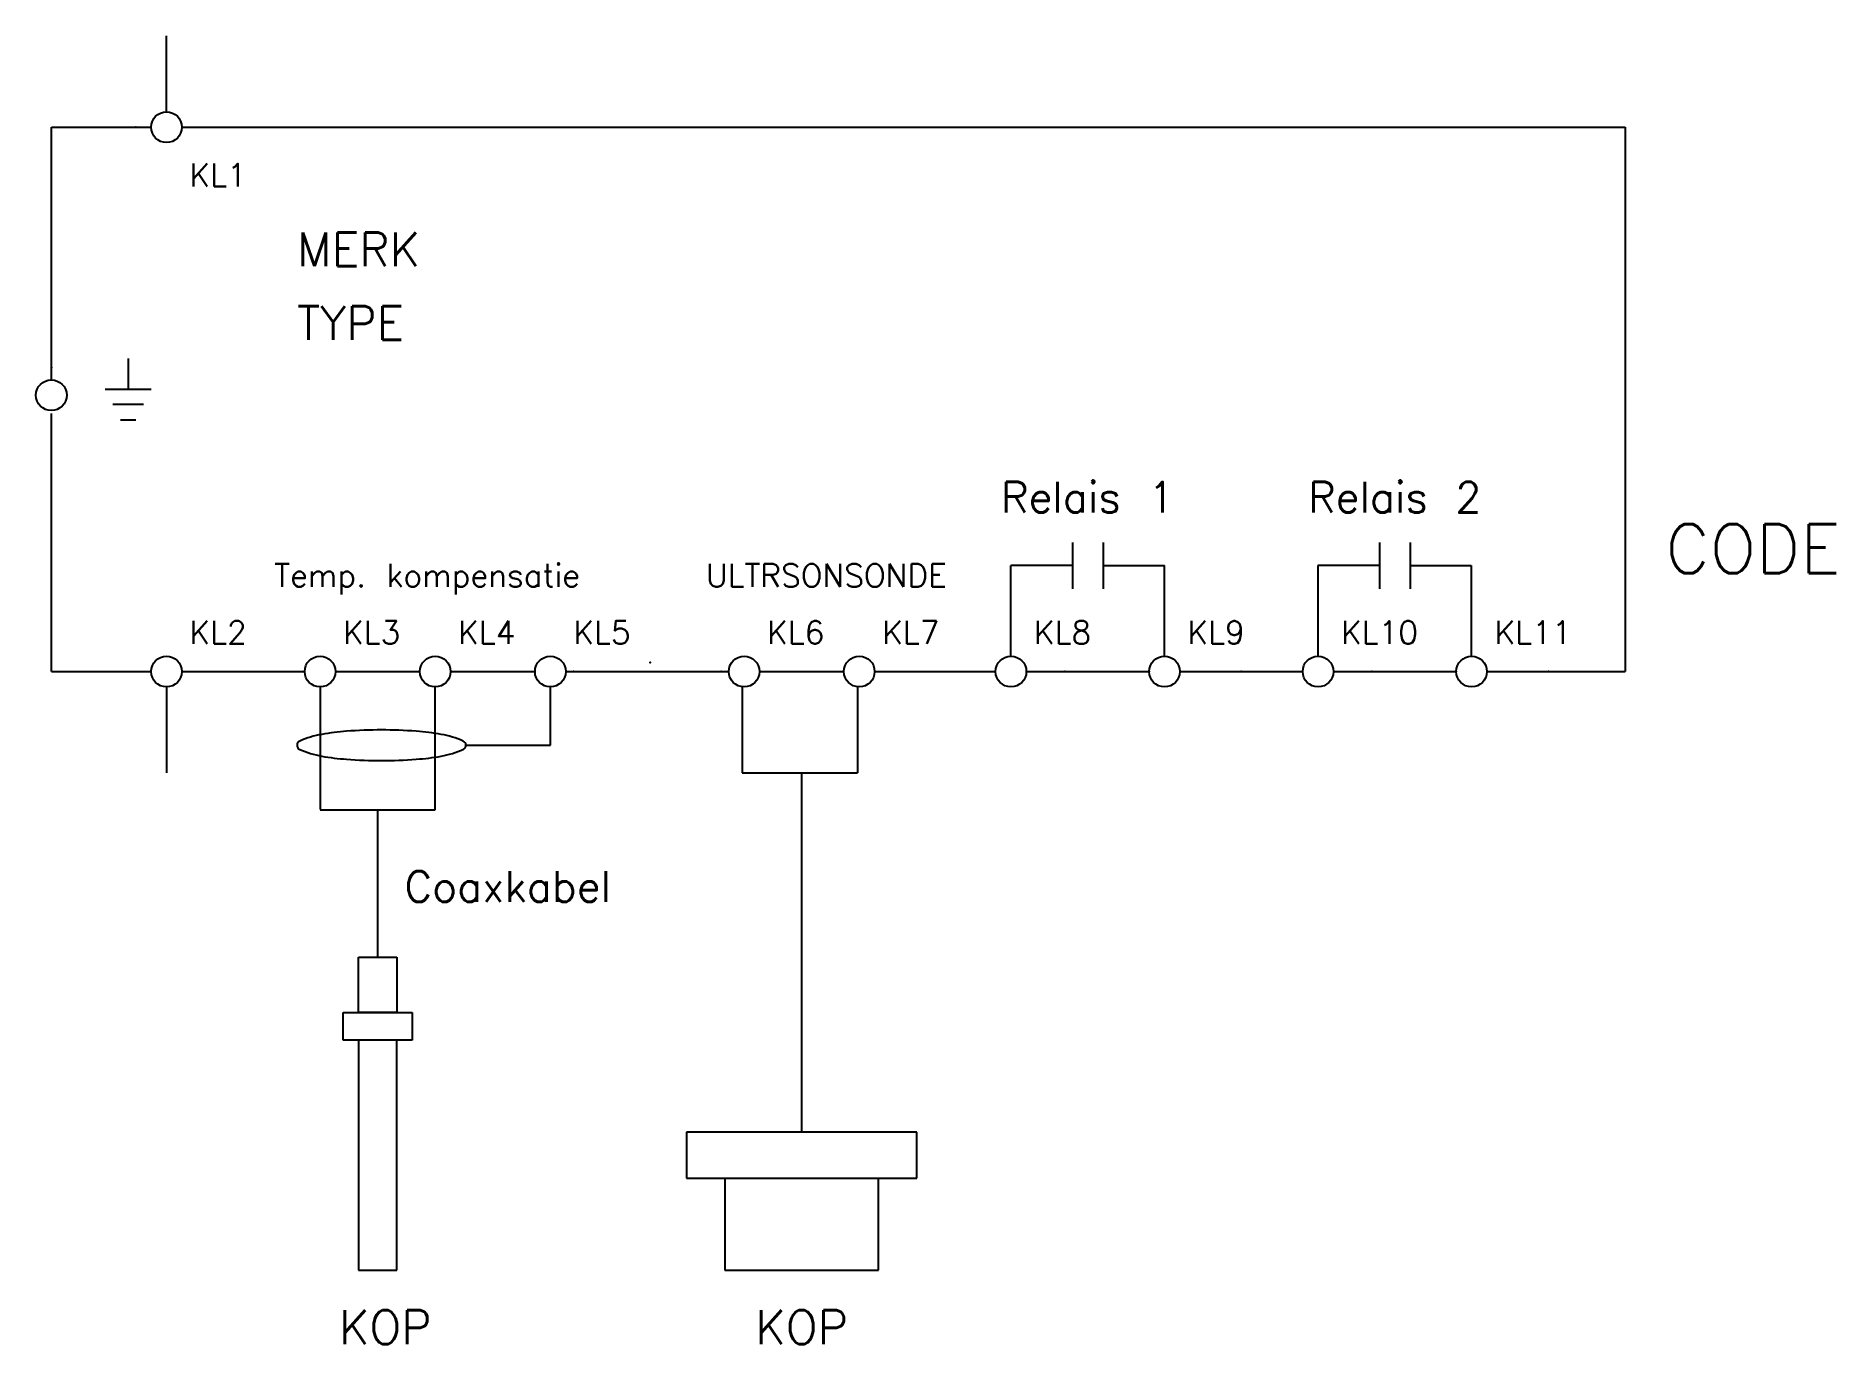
# Model space of a CAD drawing. Extents: x 184 to 301, y 113 to 198.
import ezdxf
from ezdxf.enums import TextEntityAlignment as Align

# ---------------------------------------------------------------- set-up
doc = ezdxf.new("R2010")
doc.units = 0
doc.header["$LTSCALE"] = 0.1
doc.linetypes.add('DASHED', pattern=[0])
for name, color, linetype in [('1', 8, 'CONTINUOUS'), ('10', 8, 'DASHED'), ('12', 30, 'DASHED'), ('3', 30, 'CONTINUOUS')]:
    doc.layers.add(name, color=color, linetype=linetype)
doc.styles.get("Standard").update_dxf_attribs({"font": 'txt.shx'})

# ---------------------------------------------------------------- blocks, each defined once
blk = doc.blocks.new('AARD')
at = {"layer": '1', "color": 0}
for p, q in [((0, 0), (0, -2)), ((-1.5, -2), (1.5, -2)), ((1, -3), (-1, -3)), ((-0.5, -4), (0.5, -4))]:
    blk.add_line(p, q, dxfattribs=at)

msp = doc.modelspace()

# ---------------------------------------------------------------- linework, layer by layer
at = {"layer": '1', "color": 0}
for p, q in [((192.5, 193.06), (192.5, 198)), ((251.5, 165), (251.5, 162)), ((253.5, 165), (253.5, 162)), ((271.5, 165), (271.5, 162)), ((273.5, 165), (273.5, 162)), ((247.5, 157.6), (247.5, 163.5)), ((251.5, 163.5), (247.5, 163.5)), ((253.5, 163.5), (257.51, 163.5)), ((257.5, 157.6), (257.5, 163.5)), ((271.5, 163.5), (267.49, 163.5)), ((267.5, 157.6), (267.5, 163.5)), ((273.5, 163.5), (277.48, 163.5)), ((277.5, 157.6), (277.5, 163.5)), ((192.5, 155.6), (192.5, 150)), ((202.5, 155.6), (202.5, 147.62)), ((210, 147.6), (210, 155.61)), ((230, 155.63), (230, 150)), ((237.5, 155.63), (237.5, 150)), ((230, 150), (237.5, 150)), ((233.87, 126.6), (233.87, 150)), ((202.5, 147.6), (210, 147.6)), ((206.25, 147.6), (206.25, 138)), ((205, 138), (207.5, 138)), ((205, 134.4), (205, 138)), ((207.5, 138), (207.5, 134.4)), ((204, 134.4), (208.5, 134.4)), ((204, 132.6), (204, 134.4)), ((207.5, 134.4), (205, 134.4)), ((208.5, 134.4), (208.5, 132.6)), ((208.5, 132.6), (204, 132.6)), ((205, 132.6), (205, 117.6)), ((207.5, 117.6), (207.5, 132.6)), ((226.37, 126.6), (226.37, 123.6)), ((241.37, 126.6), (226.37, 126.6)), ((241.37, 123.6), (241.37, 126.6)), ((226.37, 123.6), (241.37, 123.6)), ((228.87, 123.6), (228.87, 117.6)), ((238.87, 117.6), (238.87, 123.6)), ((205, 117.6), (207.5, 117.6)), ((228.87, 117.6), (238.87, 117.6))]:
    msp.add_line(p, q, dxfattribs=at)
for centre in [(192.5, 192.06), (185, 174.6), (192.5, 156.6), (202.5, 156.6), (210, 156.6), (217.5, 156.6), (230.12, 156.6), (237.62, 156.6), (247.5, 156.6), (257.5, 156.6), (267.5, 156.6), (277.5, 156.6)]:
    msp.add_circle(centre, 1, dxfattribs=at)
for p in [(190.5, 192.06), (185, 176.4), (224, 157.2), (219, 156.6), (219, 156.6), (228.62, 156.6), (251, 156.6), (256.5, 156.6), (262.5, 156.6), (271, 156.6), (276.5, 156.6), (282.5, 156.6)]:
    msp.add_point(p, dxfattribs=at)
at = {"layer": '10', "color": 0}
for p, q in [((185, 192.06), (191.5, 192.06)), ((185, 175.59), (185, 192.06)), ((193.5, 192.06), (287.5, 192.06)), ((287.5, 192.06), (287.5, 156.6)), ((185, 156.6), (185, 173.4)), ((185, 156.6), (191.5, 156.6)), ((193.5, 156.6), (201.5, 156.6)), ((203.5, 156.6), (209, 156.6)), ((211, 156.6), (216.5, 156.6)), ((218.5, 156.6), (229.12, 156.6)), ((231.12, 156.6), (236.62, 156.6)), ((238.62, 156.6), (246.5, 156.6)), ((248.5, 156.6), (256.5, 156.6)), ((258.5, 156.6), (266.53, 156.6)), ((268.5, 156.6), (276.5, 156.6)), ((268.5, 156.6), (276.52, 156.6)), ((278.46, 156.6), (287.5, 156.6))]:
    msp.add_line(p, q, dxfattribs=at)
at = {"layer": '12', "color": 0}
for p, q in [((217.5, 151.8), (217.5, 155.61)), ((212, 151.8), (217.5, 151.8))]:
    msp.add_line(p, q, dxfattribs=at)
msp.add_lwpolyline([(201, 151.8, 0.297643), (201.18, 151.53, 0.05851), (202.61, 151.09, 0.026177), (204.23, 150.89, 0.018795), (206.5, 150.8, 0.018795), (208.77, 150.89, 0.026177), (210.39, 151.09, 0.05851), (211.82, 151.53, 0.297643), (212, 151.8, 0.297643), (211.82, 152.07, 0.05851), (210.39, 152.51, 0.026177), (208.77, 152.71, 0.018795), (206.5, 152.8, 0.018795), (204.23, 152.71, 0.026177), (202.61, 152.51, 0.05851), (201.18, 152.07, 0.297643)], format="xyb", close=True, dxfattribs=at)

# ---------------------------------------------------------------- block references
at = {"layer": '1', "color": 0}
msp.add_blockref('AARD', (190, 177), dxfattribs=at)

# ---------------------------------------------------------------- texts
for s, p in [('Relais 1', (252.5, 168)), ('Relais 2', (272.5, 168))]:
    msp.add_text(s, height=2, dxfattribs=at).set_placement(p, align=Align.MIDDLE)
for s, height, p in [('Temp. kompensatie', 1.5, (199.52, 162.11)), ('ULTRSONSONDE', 1.5, (227.64, 162.11)), ('Coaxkabel', 2, (208, 141.6))]:
    msp.add_text(s, height=height, dxfattribs=at).set_placement(p)
at = {"layer": '10', "color": 0}
for tag, p, s in [('KL1', (194, 188.19), '26'), ('KL2', (194, 158.4), '28'), ('KL3', (204, 158.4), '5'), ('KL4', (211.5, 158.4), '6'), ('KL5', (219, 158.4), '7'), ('KL6', (231.62, 158.4), '8'), ('KL7', (239.12, 158.4), '9'), ('KL8', (249, 158.4), '24'), ('KL9', (259, 158.4), '25'), ('KL10', (269, 158.4), '20'), ('KL11', (279, 158.4), '21')]:
    msp.add_attdef(tag, p, s, height=1.5, dxfattribs=at)
at = {"layer": '12', "color": 0}
msp.add_attdef('CODE', (290.13, 163.01), '-U', height=3.2, dxfattribs=at)
at = {"layer": '3', "color": 0}
for tag, p, s in [('MERK', (201, 183), 'MILLTRONICS'), ('TYPE', (201, 178.2), 'MULTIRANGER PLUS')]:
    msp.add_attdef(tag, p, s, height=2.2, dxfattribs=at)
for text, p in [('TS-2', (206.75, 112.8)), ('ST-50', (233.87, 112.8))]:
    msp.add_attdef('KOP', text=text, height=2.2, dxfattribs=at).set_placement(p, align=Align.CENTER)

doc.saveas('drawing.dxf')
